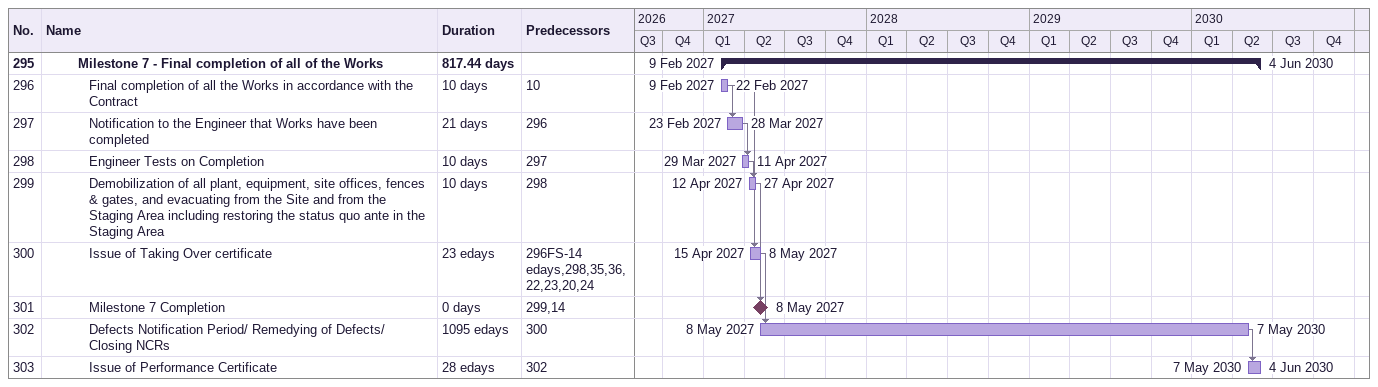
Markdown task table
| ID | Level | Task | Duration | Start | Finish | Predecessors |
|---|---|---|---|---|---|---|
| 295 | 4 | **Milestone 7 - Final completion of all of the Works** | 817.44d | 2027-02-09 | 2030-06-04 |  |
| 296 | 5 | Final completion of all the Works in accordance with the Contract | 10d | 2027-02-09 | 2027-02-22 | 10 |
| 297 | 5 | Notification to the Engineer that Works have been completed | 21d | 2027-02-23 | 2027-03-28 | 296 |
| 298 | 5 | Engineer Tests on Completion | 10d | 2027-03-29 | 2027-04-11 | 297 |
| 299 | 5 | Demobilization of all plant, equipment, site offices, fences & gates, and evacuating from the Site and from the Staging Area including restoring the status quo ante in the Staging Area | 10d | 2027-04-12 | 2027-04-27 | 298 |
| 300 | 5 | Issue of Taking Over certificate | 23ed | 2027-04-15 | 2027-05-08 | 296FS-14ed, 298, 35, 36, 22, 23, 20, 24 |
| 301 | 5 | Milestone 7 Completion | 0d | 2027-05-08 | 2027-05-08 | 299, 14 |
| 302 | 5 | Defects Notification Period/ Remedying of Defects/ Closing NCRs | 1095ed | 2027-05-08 | 2030-05-07 | 300 |
| 303 | 5 | Issue of Performance Certificate | 28ed | 2030-05-07 | 2030-06-04 | 302 |
